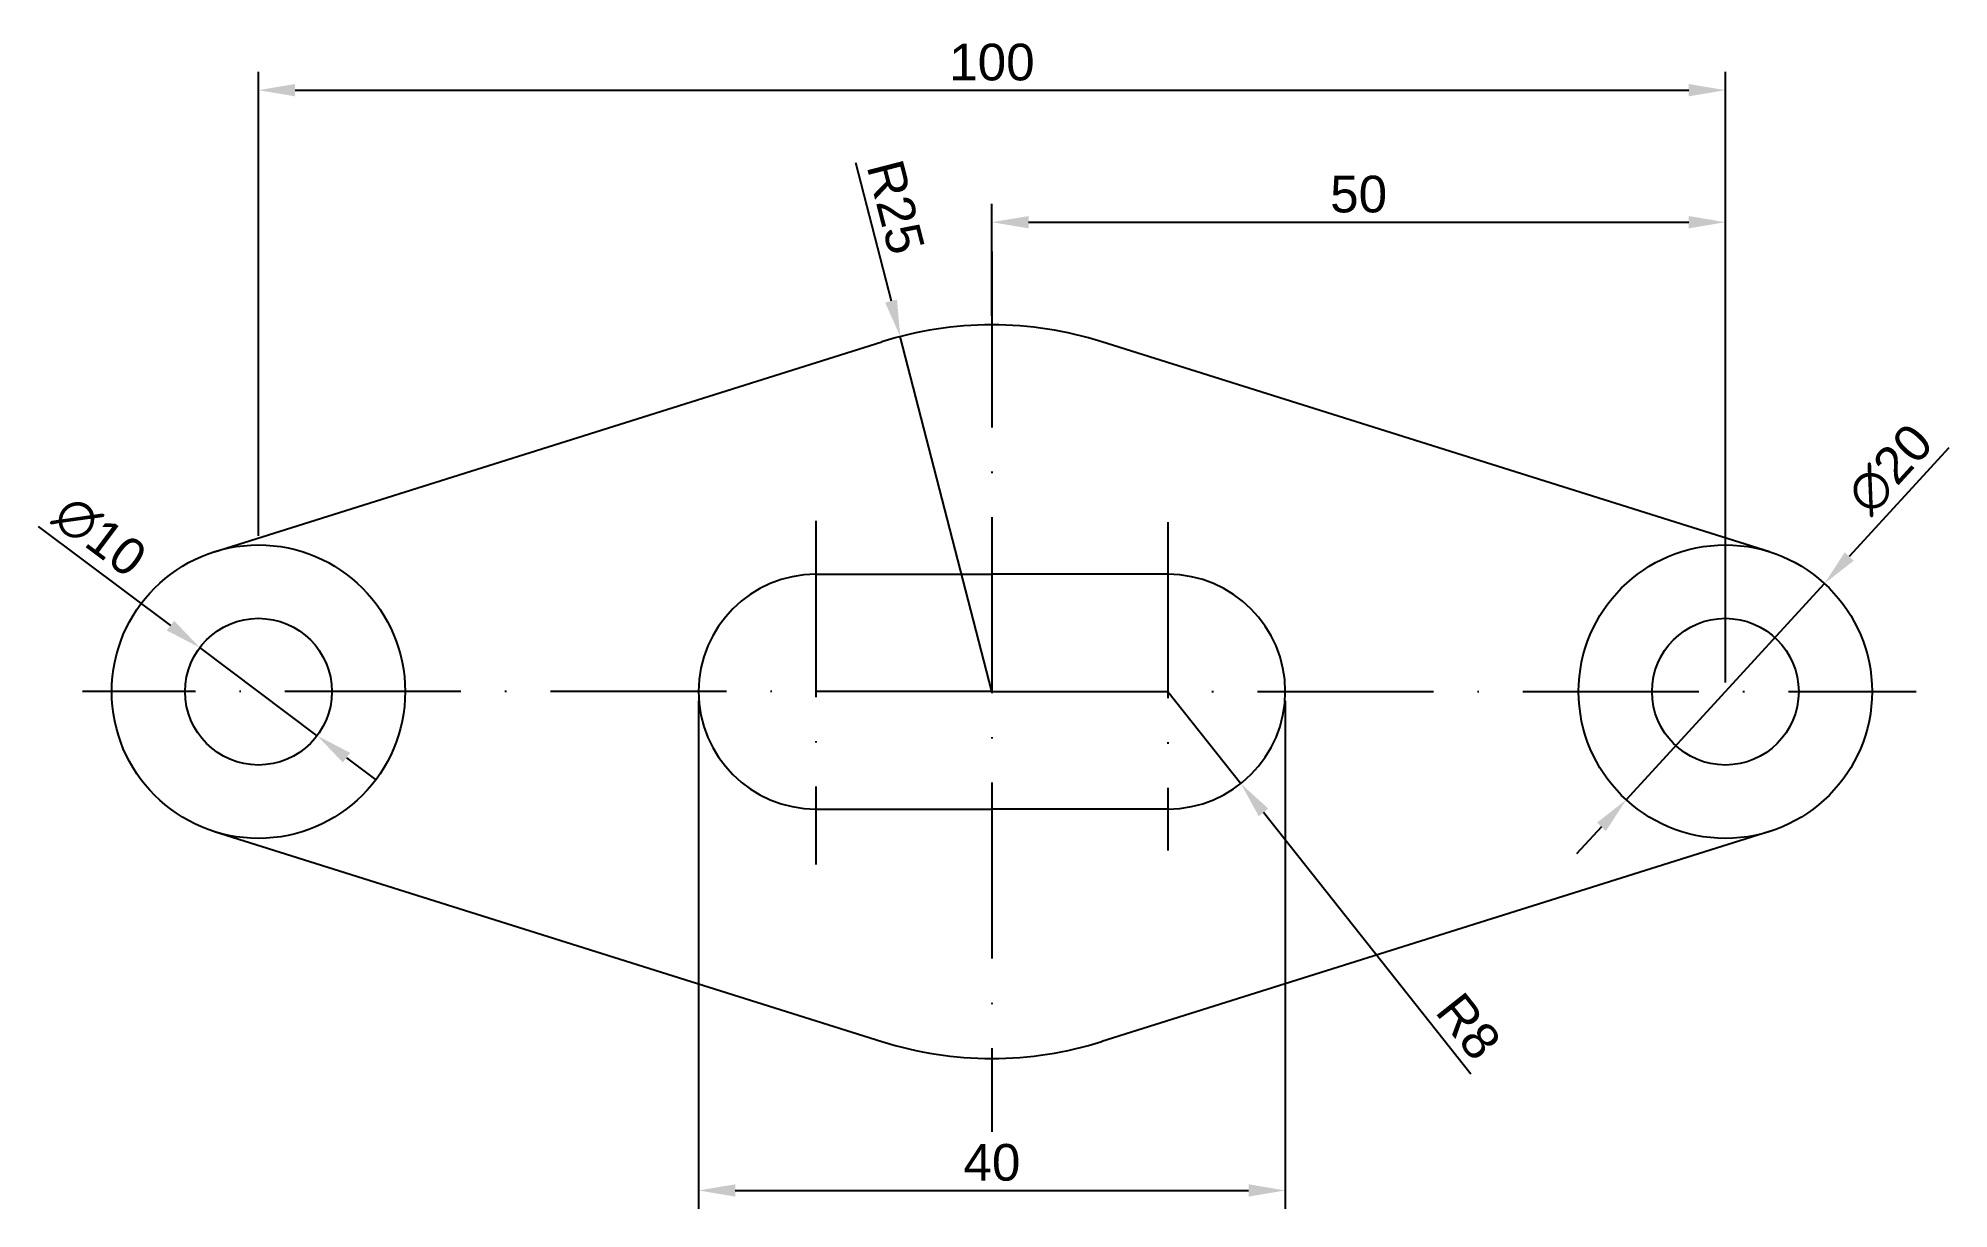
# Model space of a CAD drawing. Header units: millimetres. Extents: x -65 to 65, y -35 to 45.
import ezdxf

# ---------------------------------------------------------------- set-up
doc = ezdxf.new("R2010")
doc.units = ezdxf.units.MM
doc.linetypes.add('ACAD_ISO10W100', pattern=[18, 12, -3, 0, -3])
doc.layers.add('koty', color=10, linetype='Continuous')
doc.layers.add('obrys', color=7, linetype='Continuous')
doc.layers.add('pomocne', color=254, linetype='ACAD_ISO10W100', transparency=0.6)
doc.styles.get("Standard").update_dxf_attribs({"font": 'arial.ttf'})
doc.dimstyles.new('ISO-25', dxfattribs={"dimtxt": 2.5, "dimasz": 2.5, "dimexe": 1.25, "dimexo": 0.625, "dimtad": 1, "dimtxsty": 'Standard', "dimcen": 2.5, "dimadec": 0, "dimazin": 0, "dimtfac": 1, "dimtmove": 0, "dimatfit": 3, "dimfxl": 1, "dimarcsym": 0})

# ---------------------------------------------------------------- blocks, each defined once
blk = doc.blocks.new('*D2')
at = {"layer": 'Defpoints', "color": 0, "transparency": 16777216}
for p in [(50, 32), (0, 25), (50, 0)]:
    blk.add_point(p, dxfattribs=at)
at = {"layer": 'koty', "color": 0, "lineweight": -2, "transparency": 16777216}
for p, q in [((0, 25.62), (0, 33.25)), ((50, 0.62), (50, 33.25)), ((2.5, 32), (47.5, 32))]:
    blk.add_line(p, q, dxfattribs=at)
at = {"layer": 'koty', "color": 0, "transparency": 16777216}
for points in [[(2.5, 32.42), (2.5, 31.58), (0, 32)], [(47.5, 32.42), (47.5, 31.58), (50, 32)]]:
    blk.add_solid(points, dxfattribs=at)
at = {"layer": 'koty', "color": 0, "transparency": 16777216, "insert": (25, 33.9), "char_height": 2.5, "attachment_point": 5}
blk.add_mtext('50', dxfattribs=at)
blk = doc.blocks.new('*D3')
at = {"layer": 'Defpoints', "color": 0, "transparency": 16777216}
for p in [(50, 41), (-50, 10), (50, 10)]:
    blk.add_point(p, dxfattribs=at)
at = {"layer": 'koty', "color": 0, "lineweight": -2, "transparency": 16777216}
for p, q in [((-50, 10.63), (-50, 42.25)), ((50, 10.63), (50, 42.25)), ((-47.5, 41), (47.5, 41))]:
    blk.add_line(p, q, dxfattribs=at)
at = {"layer": 'koty', "color": 0, "transparency": 16777216}
for points in [[(-47.5, 41.42), (-47.5, 40.58), (-50, 41)], [(47.5, 41.42), (47.5, 40.58), (50, 41)]]:
    blk.add_solid(points, dxfattribs=at)
at = {"layer": 'koty', "color": 0, "transparency": 16777216, "insert": (0, 42.9), "char_height": 2.5, "attachment_point": 5}
blk.add_mtext('100', dxfattribs=at)
blk = doc.blocks.new('*D4')
at = {"layer": 'Defpoints', "color": 0, "transparency": 16777216}
for p in [(-6.25, 24.21), (0, 0)]:
    blk.add_point(p, dxfattribs=at)
at = {"layer": 'koty', "color": 0, "lineweight": -2, "transparency": 16777216}
for p, q in [((-9.31, 36.06), (-6.87, 26.63)), ((0, 0), (-6.25, 24.21))]:
    blk.add_line(p, q, dxfattribs=at)
at = {"layer": 'koty', "color": 0, "transparency": 16777216}
blk.add_solid([(-6.47, 26.73), (-7.28, 26.52), (-6.25, 24.21)], dxfattribs=at)
at = {"layer": 'koty', "color": 0, "transparency": 16777216, "insert": (-6.56, 33.03), "char_height": 2.5, "attachment_point": 5, "rotation": 284.4703}
blk.add_mtext('R25', dxfattribs=at)
blk = doc.blocks.new('*D5')
at = {"layer": 'Defpoints', "color": 0, "transparency": 16777216}
for p in [(-54, 3), (-46, -3)]:
    blk.add_point(p, dxfattribs=at)
at = {"layer": 'koty', "color": 0, "lineweight": -2, "transparency": 16777216}
for p, q in [((-65.02, 11.26), (-56, 4.5)), ((-46, -3), (-54, 3)), ((-44, -4.5), (-42, -6))]:
    blk.add_line(p, q, dxfattribs=at)
at = {"layer": 'koty', "color": 0, "transparency": 16777216}
for points in [[(-55.75, 4.83), (-56.25, 4.17), (-54, 3)], [(-43.75, -4.17), (-44.25, -4.83), (-46, -3)]]:
    blk.add_solid(points, dxfattribs=at)
at = {"layer": 'koty', "color": 0, "transparency": 16777216, "insert": (-60.82, 10.58), "char_height": 2.5, "attachment_point": 5, "rotation": 323.1301}
blk.add_mtext('∅10', dxfattribs=at)
blk = doc.blocks.new('*D6')
at = {"layer": 'Defpoints', "color": 0, "transparency": 16777216}
for p in [(56.76, 7.37), (43.24, -7.37)]:
    blk.add_point(p, dxfattribs=at)
at = {"layer": 'koty', "color": 0, "lineweight": -2, "transparency": 16777216}
for p, q in [((65.23, 16.62), (58.45, 9.21)), ((43.24, -7.37), (56.76, 7.37)), ((41.55, -9.21), (39.86, -11.06))]:
    blk.add_line(p, q, dxfattribs=at)
at = {"layer": 'koty', "color": 0, "transparency": 16777216}
for points in [[(58.14, 9.5), (58.75, 8.93), (56.76, 7.37)], [(41.25, -8.93), (41.86, -9.5), (43.24, -7.37)]]:
    blk.add_solid(points, dxfattribs=at)
at = {"layer": 'koty', "color": 0, "transparency": 16777216, "insert": (61.23, 15.17), "char_height": 2.5, "attachment_point": 5, "rotation": 47.4896}
blk.add_mtext('∅20', dxfattribs=at)
blk = doc.blocks.new('*D7')
at = {"layer": 'Defpoints', "color": 0, "transparency": 16777216}
for p in [(-20, 0), (20, 0), (20, -34)]:
    blk.add_point(p, dxfattribs=at)
at = {"layer": 'koty', "color": 0, "lineweight": -2, "transparency": 16777216}
for p, q in [((-20, -0.62), (-20, -35.25)), ((20, -0.62), (20, -35.25)), ((-17.5, -34), (17.5, -34))]:
    blk.add_line(p, q, dxfattribs=at)
at = {"layer": 'koty', "color": 0, "transparency": 16777216}
for points in [[(-17.5, -33.58), (-17.5, -34.42), (-20, -34)], [(17.5, -33.58), (17.5, -34.42), (20, -34)]]:
    blk.add_solid(points, dxfattribs=at)
at = {"layer": 'koty', "color": 0, "transparency": 16777216, "insert": (0, -32.1), "char_height": 2.5, "attachment_point": 5}
blk.add_mtext('40', dxfattribs=at)
blk = doc.blocks.new('*D8')
at = {"layer": 'Defpoints', "color": 0, "transparency": 16777216}
for p in [(12, 0), (16.97, -6.27)]:
    blk.add_point(p, dxfattribs=at)
at = {"layer": 'koty', "color": 0, "lineweight": -2, "transparency": 16777216}
for p, q in [((12, 0), (16.97, -6.27)), ((32.64, -26.07), (18.52, -8.23))]:
    blk.add_line(p, q, dxfattribs=at)
at = {"layer": 'koty', "color": 0, "transparency": 16777216}
blk.add_solid([(18.84, -7.97), (18.19, -8.49), (16.97, -6.27)], dxfattribs=at)
at = {"layer": 'koty', "color": 0, "transparency": 16777216, "insert": (32.49, -22.82), "char_height": 2.5, "attachment_point": 5, "rotation": 308.3675}
blk.add_mtext('R8', dxfattribs=at)

msp = doc.modelspace()

# ---------------------------------------------------------------- linework, layer by layer
at = {"layer": 'obrys'}
for p, q in [((-53, 9.539), (-7.5, 23.848)), ((53, 9.539), (7.5, 23.848)), ((-12, 8), (0, 8)), ((12, 8), (0, 8)), ((-12, -8), (0, -8)), ((12, -8), (0, -8)), ((-53, -9.539), (-7.5, -23.848)), ((53, -9.539), (7.5, -23.848))]:
    msp.add_line(p, q, dxfattribs=at)
for centre, radius in [((-50, 0), 10), ((50, 0), 10), ((-50, 0), 5), ((50, 0), 5)]:
    msp.add_circle(centre, radius, dxfattribs=at)
for centre, radius, start, end in [((0, 0), 25, 90, 107.4576), ((0, 0), 25, 72.5424, 90), ((-12, 0), 8, 90, 270), ((12, 0), 8, 270, 90), ((0, 0), 25, 252.5424, 270), ((0, 0), 25, 270, 287.4576)]:
    msp.add_arc(centre, radius, start, end, dxfattribs=at)
at = {"layer": 'pomocne'}
for p, q in [((0, 30), (0, -30)), ((-12, 11.634), (-12, -11.777)), ((12, 11.547), (12, -10.823)), ((0, 0), (-62, 0)), ((0, 0), (63, 0))]:
    msp.add_line(p, q, dxfattribs=at)

# ---------------------------------------------------------------- dimensions: what is measured, and where the dimension line sits
at = {"layer": 'koty'}
for base, p1, p2, picture, middle in [((50, 41), (-50, 10), (50, 10), '*D3', (0, 42.901)), ((50, 32), (0, 25), (50, 0), '*D2', (25, 33.901)), ((20, -34), (-20, 0), (20, 0), '*D7', (0, -32.099))]:
    dim = msp.add_linear_dim(base=base, p1=p1, p2=p2, dimstyle='ISO-25', dxfattribs=at)
    dim.commit()
    dim.dimension.update_dxf_attribs({"geometry": picture, "text_midpoint": middle})
dim = msp.add_radius_dim(center=(0, 0), mpoint=(-6.247, 24.207), dimstyle='ISO-25', dxfattribs=at)
dim.commit()
dim.dimension.update_dxf_attribs({"geometry": '*D4', "text_midpoint": (-6.56, 33.03)})
dim = msp.add_diameter_dim_2p(p1=(43.243, -7.372), p2=(56.757, 7.372), dimstyle='ISO-25', dxfattribs=at)
dim.commit()
dim.dimension.update_dxf_attribs({"geometry": '*D6', "text_midpoint": (61.231, 15.169)})
dim = msp.add_diameter_dim_2p(p1=(-46, -3), p2=(-54, 3), dimstyle='ISO-25', dxfattribs=at)
dim.commit()
dim.dimension.update_dxf_attribs({"geometry": '*D5', "text_midpoint": (-62, 9), "dimtype": 163})
dim = msp.add_radius_dim(center=(12, 0), mpoint=(16.966, -6.272), dimstyle='ISO-25', dxfattribs=at)
dim.commit()
dim.dimension.update_dxf_attribs({"geometry": '*D8', "text_midpoint": (31, -24), "dimtype": 164})

doc.saveas('drawing.dxf')
